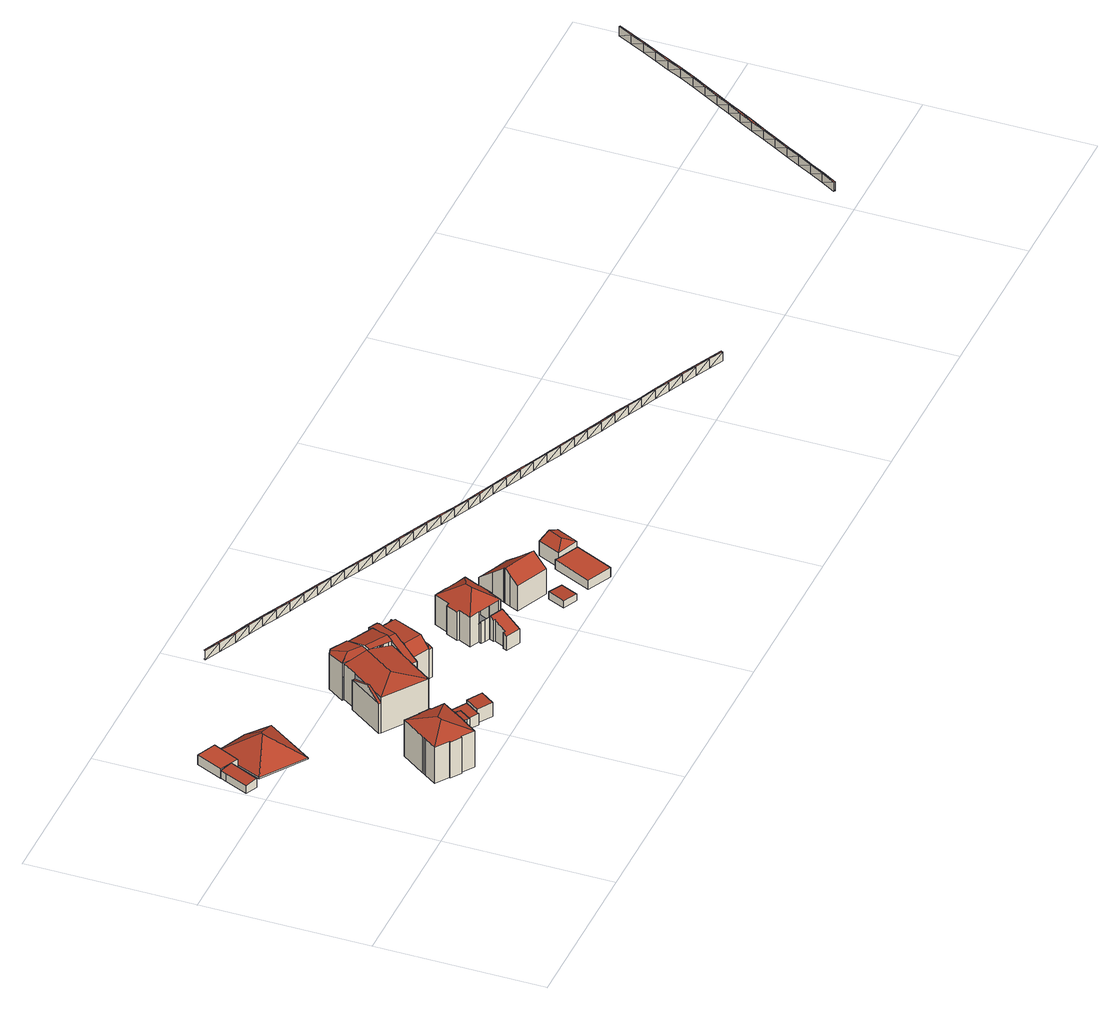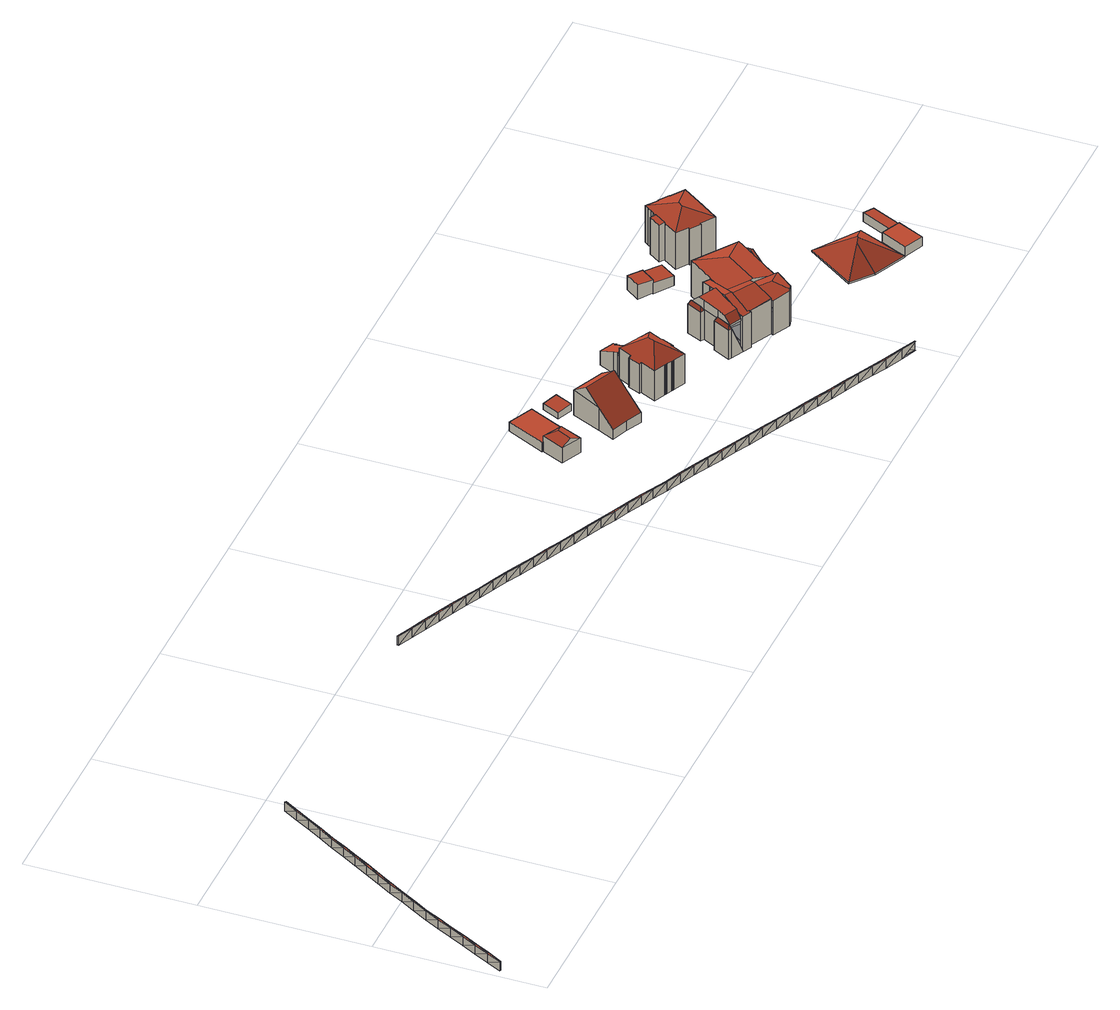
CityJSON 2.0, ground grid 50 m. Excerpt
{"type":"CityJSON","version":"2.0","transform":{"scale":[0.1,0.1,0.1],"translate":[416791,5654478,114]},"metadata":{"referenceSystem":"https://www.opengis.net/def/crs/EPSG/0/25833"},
"CityObjects":{
"building1":{"type":"Building","attributes":{"Gemeindeschluessel":14612000,"Dachneigung":83.28,"Dachorientierung":0,"MittlereTraufHoehe":117.7,"QualitaetDacherkennung":100,"ObjektHoehe":3.02,"BodenHoehe":114.96,"Geometrietyp2DReferenz":"3000","AbsoluteHoehe":117.98,"Dachflaeche":38.34,"measuredHeight":3.02,"function":"31001_9998","roofType":"2100","storeysAboveGround":1},"geometry":[{"type":"MultiSurface","lod":"2","boundaries":[[[0,1,2,3]],[[1,4,5,2]],[[4,6,7,5]],[[6,8,9,7]],[[8,0,3,9]],[[8,6,4,1,0]],[[3,2,5,7,9]]],"semantics":{"surfaces":[{"type":"WallSurface"},{"type":"RoofSurface"},{"type":"GroundSurface"}],"values":[0,0,0,0,0,1,2]}}]},
"building2":{"type":"Building","attributes":{"Gemeindeschluessel":14612000,"Dachneigung":90,"Dachorientierung":0,"MittlereTraufHoehe":117.88,"QualitaetDacherkennung":96,"ObjektHoehe":3.04,"BodenHoehe":114.83,"Geometrietyp2DReferenz":"3000","AbsoluteHoehe":117.88,"Dachflaeche":56.16,"measuredHeight":3.04,"function":"31001_9998","roofType":"1000","storeysAboveGround":1},"geometry":[{"type":"MultiSurface","lod":"2","boundaries":[[[10,11,12,13]],[[11,14,15,12]],[[14,16,17,15]],[[16,18,19,17]],[[18,10,13,19]],[[18,16,14,11,10]],[[13,12,15,17,19]]],"semantics":{"surfaces":[{"type":"WallSurface"},{"type":"RoofSurface"},{"type":"GroundSurface"}],"values":[0,0,0,0,0,1,2]}}]},
"building3":{"type":"Building","attributes":{"Gemeindeschluessel":14612000,"Geometrietyp2DReferenz":"3000","function":"31001_9998","roofType":"9999"},"children":["building3-1","building3-2"]},
"building3-1":{"type":"BuildingPart","attributes":{"Dachtyp_tdc":"tdcPolyFlatRoof","Dachneigung":7.02,"QualitaetDacherkennung":55,"Geometrietyp2DReferenz":"3000","measuredHeight":12.37,"roofType":"2100"},"parents":["building3"],"geometry":[{"type":"MultiSurface","lod":"2","boundaries":[[[20,21,22,23,24]],[[21,25,26,22]],[[25,27,28,26]],[[27,29,30,28]],[[29,31,32,33,30]],[[31,29,27,25,21,20]],[[23,22,26,28,30,33]]],"semantics":{"surfaces":[{"type":"WallSurface"},{"type":"RoofSurface"},{"type":"GroundSurface"}],"values":[0,0,0,0,0,1,2]}}]},
"building3-2":{"type":"BuildingPart","attributes":{"Dachtyp_tdc":"tdcHipRoof","Dachneigung":20.9,"QualitaetDacherkennung":75,"Geometrietyp2DReferenz":"3000","measuredHeight":14.45,"roofType":"3200"},"parents":["building3"],"geometry":[{"type":"MultiSurface","lod":"2","boundaries":[[[34,35,36,37]],[[35,38,39,36]],[[38,40,41,39]],[[40,42,43,41]],[[42,44,45,43]],[[44,46,47,45]],[[46,24,23,47]],[[32,48,49,33]],[[48,50,51,49]],[[50,52,53,51]],[[52,54,55,53]],[[54,56,57,55]],[[56,58,59,57]],[[58,60,61,59]],[[60,62,63,61]],[[62,64,65,63]],[[64,66,67,65]],[[66,68,69,67]],[[68,70,71,69]],[[70,34,37,71]],[[66,64,62,60,58,56,72]],[[46,44,42,40,38,35,73]],[[56,54,52,50,48,32,24,46,73,72]],[[35,34,70,68,66,72,73]],[[37,36,39,41,43,45,47,23,33,49,51,53,55,57,59,61,63,65,67,69,71]]],"semantics":{"surfaces":[{"type":"WallSurface"},{"type":"RoofSurface"},{"type":"GroundSurface"}],"values":[0,0,0,0,0,0,0,0,0,0,0,0,0,0,0,0,0,0,0,0,1,1,1,1,2]}}]},
"building4":{"type":"Building","attributes":{"Dachtyp_tdc":"tdcFreeFormRoof","Gemeindeschluessel":14612000,"Dachneigung":36.3,"QualitaetDacherkennung":7,"Geometrietyp2DReferenz":"3000","measuredHeight":6.72,"function":"31001_9998","roofType":"5000"},"geometry":[{"type":"Solid","lod":"2","boundaries":[[[[74,75,76,77]],[[75,78,79,76]],[[78,80,81,79]],[[80,82,83,81]],[[82,74,77,83]],[[84,85,82,80]],[[86,84,80,78]],[[86,78,75]],[[85,84,86,75,74]],[[85,74,82]],[[77,76,79,81,83]]]],"semantics":{"surfaces":[{"type":"WallSurface"},{"type":"RoofSurface"},{"type":"GroundSurface"}],"values":[[0,0,0,0,0,1,1,1,1,1,2]]}}]},
"building5":{"type":"Building","attributes":{"Dachtyp_tdc":"tdcPolyFlatRoof","Gemeindeschluessel":14612000,"Dachneigung":3.05,"QualitaetDacherkennung":72,"Geometrietyp2DReferenz":"3000","measuredHeight":3.71,"function":"31001_9998","roofType":"2100"},"geometry":[{"type":"Solid","lod":"2","boundaries":[[[[87,88,89,90]],[[88,91,92,89]],[[91,93,94,92]],[[93,95,96,94]],[[93,91,88,87,95]],[[96,90,89,92,94]],[[95,87,90,96]]]],"semantics":{"surfaces":[{"type":"WallSurface"},{"type":"RoofSurface"},{"type":"GroundSurface"}],"values":[[0,0,0,0,1,2,0]]}}]},
"building6":{"type":"Building","attributes":{"Dachtyp_tdc":"tdcPolyFlatRoof","Gemeindeschluessel":14612000,"Dachneigung":3.67,"QualitaetDacherkennung":62,"Geometrietyp2DReferenz":"3000","measuredHeight":4.78,"function":"31001_9998","roofType":"2100"},"geometry":[{"type":"Solid","lod":"2","boundaries":[[[[97,98,99,100]],[[98,101,102,99]],[[101,103,104,102]],[[103,97,100,104]],[[103,101,98,97]],[[100,99,102,104]]]],"semantics":{"surfaces":[{"type":"WallSurface"},{"type":"RoofSurface"},{"type":"GroundSurface"}],"values":[[0,0,0,0,1,2]]}}]},
"building7":{"type":"Building","attributes":{"Gemeindeschluessel":14612000,"Geometrietyp2DReferenz":"3000","function":"31001_9998","roofType":"9999"},"children":["building7-1","building7-2","building7-3","building7-4","building7-5","building7-6","building7-7","building7-8"]},
"building7-1":{"type":"BuildingPart","attributes":{"Dachtyp_tdc":"tdcFreeFormRoof","Dachneigung":66.94,"QualitaetDacherkennung":36,"Geometrietyp2DReferenz":"3000","measuredHeight":10.97,"roofType":"5000"},"parents":["building7"],"geometry":[{"type":"MultiSurface","lod":"2","boundaries":[[[105,106,107,108]],[[106,109,110,107]],[[109,111,112,110]],[[111,113,114,112]],[[115,105,108,116]],[[113,111,117]],[[111,109,118,117]],[[109,106,118]],[[106,105,115,119,113,117,118]],[[108,107,110,112,114,120,116]]],"semantics":{"surfaces":[{"type":"WallSurface"},{"type":"RoofSurface"},{"type":"GroundSurface"}],"values":[0,0,0,0,0,1,1,1,1,2]}}]},
"building7-2":{"type":"BuildingPart","attributes":{"Dachtyp_tdc":"tdcCutGableRoof","Dachneigung":2.66,"QualitaetDacherkennung":37,"Geometrietyp2DReferenz":"3000","measuredHeight":12.99,"roofType":"9999"},"parents":["building7"],"geometry":[{"type":"MultiSurface","lod":"2","boundaries":[[[121,122,123,124,114,113]],[[125,126,127,128,129]],[[130,131,132,133,134]],[[126,125,135,136,137]],[[138,139,133,132,140,141,142,136,135]],[[121,139,138,122]],[[122,138,135,125]],[[143,134,133,139,121]],[[144,130,134,143]],[[120,114,124,128,127,145,116]]],"semantics":{"surfaces":[{"type":"WallSurface"},{"type":"RoofSurface"},{"type":"GroundSurface"}],"values":[0,0,1,1,1,0,0,0,0,2]}}]},
"building7-3":{"type":"BuildingPart","attributes":{"Dachtyp_tdc":"tdcFreeFormRoof","Dachneigung":65.05,"QualitaetDacherkennung":40,"Geometrietyp2DReferenz":"3000","measuredHeight":10.87,"roofType":"5000"},"parents":["building7"],"geometry":[{"type":"MultiSurface","lod":"2","boundaries":[[[123,146,147,124]],[[146,148,149,147]],[[148,129,128,149]],[[150,129,148]],[[151,150,148,146]],[[151,146,123]],[[150,151,123,129]],[[124,147,149,128]]],"semantics":{"surfaces":[{"type":"WallSurface"},{"type":"RoofSurface"},{"type":"GroundSurface"}],"values":[0,0,0,1,1,1,1,2]}}]},
"building7-4":{"type":"BuildingPart","attributes":{"Dachtyp_tdc":"tdcGableRoof","Dachneigung":16.81,"QualitaetDacherkennung":66,"Geometrietyp2DReferenz":"3000","measuredHeight":13.6,"roofType":"3100"},"parents":["building7"],"geometry":[{"type":"MultiSurface","lod":"2","boundaries":[[[152,153,154,155,156]],[[157,153,158,159,160,161]],[[162,163,164,160,159]],[[152,158,153]],[[154,165,166,167,168,155]]],"semantics":{"surfaces":[{"type":"WallSurface"},{"type":"RoofSurface"},{"type":"GroundSurface"}],"values":[0,1,1,0,2]}}]},
"building7-5":{"type":"BuildingPart","attributes":{"Dachtyp_tdc":"tdcHipAndGableRoof","Dachneigung":12.7,"QualitaetDacherkennung":65,"Geometrietyp2DReferenz":"3000","measuredHeight":13.52,"roofType":"5000"},"parents":["building7"],"geometry":[{"type":"MultiSurface","lod":"2","boundaries":[[[169,170,171,172,173]],[[170,174,175,176,171]],[[177,178,179,180,181]],[[174,170,182]],[[170,169,183,184,163,185,182]],[[178,177,186,187,174,182,185,188]],[[172,171,176,180,179,168,167]]],"semantics":{"surfaces":[{"type":"WallSurface"},{"type":"RoofSurface"},{"type":"GroundSurface"}],"values":[0,0,0,1,1,1,2]}}]},
"building7-6":{"type":"BuildingPart","attributes":{"Dachtyp_tdc":"tdcGableRoof","Dachneigung":21.48,"QualitaetDacherkennung":9,"Geometrietyp2DReferenz":"3000","measuredHeight":12.58,"roofType":"3100"},"parents":["building7"],"geometry":[{"type":"MultiSurface","lod":"2","boundaries":[[[175,189,190,176]],[[189,191,192,190]],[[191,181,180,192]],[[191,189,193]],[[189,175,187,194,193]],[[181,191,193,194,186]],[[176,190,192,180]]],"semantics":{"surfaces":[{"type":"WallSurface"},{"type":"RoofSurface"},{"type":"GroundSurface"}],"values":[0,0,0,0,1,1,2]}}]},
"building7-7":{"type":"BuildingPart","attributes":{"Dachtyp_tdc":"tdcFreeFormRoof","Dachneigung":15.6,"QualitaetDacherkennung":31,"Geometrietyp2DReferenz":"3000","measuredHeight":12.9,"roofType":"5000"},"parents":["building7"],"geometry":[{"type":"MultiSurface","lod":"2","boundaries":[[[195,196,197,198]],[[196,199,200,197]],[[199,201,202,200]],[[203,204,196,195,205]],[[206,207,203,205]],[[207,152,201,199,204,203]],[[199,196,204]],[[195,188,206,205]],[[198,197,200,202,155,168,179]]],"semantics":{"surfaces":[{"type":"WallSurface"},{"type":"RoofSurface"},{"type":"GroundSurface"}],"values":[0,0,0,1,1,1,0,0,2]}}]},
"building7-8":{"type":"BuildingPart","attributes":{"Dachtyp_tdc":"tdcGableRoof","Dachneigung":13.06,"QualitaetDacherkennung":60,"Geometrietyp2DReferenz":"3000","measuredHeight":13.46,"roofType":"3100"},"parents":["building7"],"geometry":[{"type":"MultiSurface","lod":"2","boundaries":[[[208,209,210,154,153]],[[209,211,108,210]],[[211,212,130,144,116,108]],[[213,214,215,127,126]],[[214,173,172,215]],[[216,140,131,212,211,209,208,217,161,218]],[[218,219,183,173,214,213,137,142,216]],[[172,167,166,165,154,210,108,116,145,127,215]]],"semantics":{"surfaces":[{"type":"WallSurface"},{"type":"RoofSurface"},{"type":"GroundSurface"}],"values":[0,0,0,0,0,1,1,2]}}]},
"building8":{"type":"Building","attributes":{"Stand_DGM":"2016","Stand_Basis-DLM":"2024","Gemeindeschluessel":"14612000","ObjektHoehe":3,"Stand_Laserscan":"2016","BodenHoehe":0,"Stand_3D-Stadtmodell":"2025","Geometrietyp2DReferenz":2000,"AbsoluteHoehe":0,"measuredHeight":3,"function":"51009_1700","roofType":"9999"},"geometry":[{"type":"MultiSurface","lod":"2","boundaries":[[[220,221,222]],[[221,223,222]],[[220,224,221]],[[225,223,221]],[[224,226,227]],[[223,225,227]],[[224,227,228]],[[225,229,227]],[[224,230,221]],[[225,221,230]],[[224,228,230]],[[231,225,230]],[[228,227,229]],[[225,231,229]],[[232,231,230]],[[229,233,228]],[[228,232,230]],[[231,234,229]],[[235,234,231]],[[228,233,232]],[[235,231,232]],[[233,229,234]],[[233,236,232]],[[236,235,232]],[[233,234,237]],[[235,238,234]],[[233,237,236]],[[239,235,236]],[[237,234,238]],[[235,239,238]],[[237,240,236]],[[240,239,236]],[[237,238,241]],[[239,242,238]],[[237,241,240]],[[243,239,240]],[[241,238,242]],[[239,243,242]],[[241,244,240]],[[244,243,240]],[[241,242,245]],[[243,246,242]],[[241,245,244]],[[247,243,244]],[[245,242,246]],[[243,247,246]],[[245,248,244]],[[248,247,244]],[[245,246,249]],[[247,250,246]],[[245,249,248]],[[251,247,248]],[[249,246,250]],[[247,251,250]],[[249,252,248]],[[252,251,248]],[[249,250,253]],[[251,254,250]],[[249,253,252]],[[253,250,254]],[[255,251,252]],[[251,255,254]],[[253,256,252]],[[256,255,252]],[[253,254,257]],[[255,258,254]],[[253,257,256]],[[259,255,256]],[[257,254,258]],[[255,259,258]],[[257,260,256]],[[260,259,256]],[[257,258,261]],[[259,262,258]],[[257,261,260]],[[263,259,260]],[[261,258,262]],[[259,263,262]],[[261,264,260]],[[264,263,260]],[[261,262,265]],[[263,266,262]],[[261,265,264]],[[267,263,264]],[[265,262,266]],[[263,267,266]],[[265,268,264]],[[268,267,264]],[[265,266,269]],[[267,270,266]],[[265,269,268]],[[271,267,268]],[[269,266,270]],[[267,271,270]],[[269,272,268]],[[272,271,268]],[[269,270,273]],[[271,274,270]],[[269,273,272]],[[275,271,272]],[[273,270,274]],[[271,275,274]],[[273,276,272]],[[276,275,272]],[[273,274,277]],[[275,278,274]],[[273,277,276]],[[279,275,276]],[[277,274,278]],[[275,279,278]],[[277,280,276]],[[280,279,276]],[[277,278,281]],[[279,282,278]],[[277,281,280]],[[283,279,280]],[[281,278,282]],[[279,283,282]],[[281,284,280]],[[284,283,280]],[[281,282,285]],[[283,286,282]],[[281,285,284]],[[287,283,284]],[[285,282,286]],[[283,287,286]],[[285,288,284]],[[288,287,284]],[[285,286,289]],[[287,290,286]],[[285,289,288]],[[291,287,288]],[[289,286,290]],[[287,291,290]],[[289,292,288]],[[292,291,288]],[[289,290,293]],[[291,294,290]],[[289,293,292]],[[295,291,292]],[[293,290,294]],[[291,295,294]],[[293,296,292]],[[296,295,292]],[[293,294,297]],[[295,298,294]],[[293,297,296]],[[299,295,296]],[[297,294,298]],[[295,299,298]],[[297,300,296]],[[300,299,296]],[[297,298,301]],[[299,302,298]],[[297,301,300]],[[301,298,302]],[[303,299,300]],[[299,303,302]],[[304,303,300]],[[301,302,305]],[[301,304,300]],[[303,306,302]],[[303,307,306]],[[301,305,304]],[[307,303,304]],[[305,302,306]],[[305,308,304]],[[305,306,309]],[[308,307,304]],[[307,310,306]],[[305,309,308]],[[311,307,308]],[[309,306,310]],[[307,311,310]],[[309,312,308]],[[312,311,308]],[[309,310,313]],[[311,314,310]],[[309,313,312]],[[315,311,312]],[[313,310,314]],[[311,315,314]],[[313,316,312]],[[316,315,312]],[[313,314,317]],[[315,318,314]],[[313,317,316]],[[319,315,316]],[[317,314,318]],[[315,319,318]],[[317,320,316]],[[320,319,316]],[[317,318,321]],[[319,322,318]],[[317,321,320]],[[323,319,320]],[[321,318,322]],[[319,323,322]],[[321,324,320]],[[324,323,320]],[[321,322,325]],[[323,326,322]],[[321,325,324]],[[327,323,324]],[[325,322,326]],[[323,327,326]],[[325,328,324]],[[328,327,324]],[[325,326,329]],[[327,330,326]],[[325,329,328]],[[331,327,328]],[[329,326,330]],[[327,331,330]],[[329,332,328]],[[332,331,328]],[[329,330,333]],[[331,334,330]],[[329,333,332]],[[335,331,332]],[[333,330,334]],[[331,335,334]],[[333,336,332]],[[336,335,332]],[[333,334,337]],[[335,338,334]],[[333,337,336]],[[339,335,336]],[[337,334,338]],[[335,339,338]],[[337,340,336]],[[340,339,336]],[[337,338,341]],[[339,342,338]],[[337,341,340]],[[341,338,342]],[[343,339,340]],[[339,343,342]],[[341,344,340]],[[341,342,345]],[[344,343,340]],[[343,346,342]],[[341,345,344]],[[347,343,344]],[[345,342,346]],[[343,347,346]],[[345,348,344]],[[348,347,344]],[[345,346,349]],[[347,350,346]],[[345,349,348]],[[351,347,348]],[[349,346,350]],[[347,351,350]],[[349,352,348]],[[352,351,348]],[[349,350,353]],[[351,354,350]],[[349,353,352]],[[353,350,354]],[[355,351,352]],[[351,355,354]],[[353,356,352]],[[356,355,352]],[[353,354,357]],[[355,358,354]],[[353,357,356]],[[359,355,356]],[[357,354,358]],[[355,359,358]],[[357,360,356]],[[360,359,356]],[[357,358,361]],[[359,362,358]],[[357,361,360]],[[363,359,360]],[[361,358,362]],[[359,363,362]],[[361,364,360]],[[364,363,360]],[[361,362,365]],[[363,366,362]],[[361,365,364]],[[365,362,366]],[[367,363,364]],[[363,367,366]],[[365,368,364]],[[368,367,364]],[[365,366,369]],[[367,370,366]],[[365,369,368]],[[371,367,368]],[[369,366,370]],[[367,371,370]],[[369,372,368]],[[372,371,368]],[[369,370,373]],[[371,374,370]],[[369,373,372]],[[373,370,374]],[[375,371,372]],[[371,375,374]],[[376,377,378]],[[379,376,380]],[[381,378,382]],[[381,379,380]],[[376,383,377]],[[383,376,379]],[[382,378,377]],[[381,382,379]],[[383,384,377]],[[385,383,379]],[[382,377,386]],[[382,385,379]],[[383,387,384]],[[387,383,385]],[[386,377,384]],[[382,386,385]],[[387,388,384]],[[389,387,385]],[[386,384,390]],[[386,389,385]],[[387,391,388]],[[390,384,388]],[[391,387,389]],[[386,390,389]],[[391,392,388]],[[393,391,389]],[[390,388,394]],[[390,393,389]],[[391,395,392]],[[394,388,392]],[[395,391,393]],[[390,394,393]],[[395,396,392]],[[397,395,393]],[[394,392,398]],[[394,397,393]],[[395,399,396]],[[399,395,397]],[[398,392,396]],[[394,398,397]],[[399,400,396]],[[401,399,397]],[[398,396,402]],[[398,401,397]],[[399,403,400]],[[403,399,401]],[[402,396,400]],[[398,402,401]],[[403,404,400]],[[402,400,405]],[[406,403,401]],[[402,406,401]],[[403,407,404]],[[407,403,406]],[[405,400,404]],[[402,405,406]],[[407,408,404]],[[409,407,406]],[[405,404,410]],[[405,409,406]],[[407,411,408]],[[411,407,409]],[[410,404,408]],[[405,410,409]],[[411,412,408]],[[413,411,409]],[[410,408,414]],[[410,413,409]],[[411,415,412]],[[415,411,413]],[[414,408,412]],[[410,414,413]],[[415,416,412]],[[417,415,413]],[[414,412,418]],[[414,417,413]],[[415,419,416]],[[419,415,417]],[[418,412,416]],[[414,418,417]],[[419,420,416]],[[421,419,417]],[[418,416,422]],[[418,421,417]],[[419,423,420]],[[423,419,421]],[[422,416,420]],[[418,422,421]],[[422,420,424]],[[423,425,420]],[[422,426,421]],[[423,421,426]],[[423,427,425]],[[427,423,426]],[[424,420,425]],[[422,424,426]],[[427,428,425]],[[429,427,426]],[[425,430,424]],[[424,429,426]],[[427,431,428]],[[431,427,429]],[[430,425,428]],[[424,430,429]],[[431,432,428]],[[433,431,429]],[[430,428,434]],[[430,433,429]],[[431,435,432]],[[435,431,433]],[[434,428,432]],[[430,434,433]],[[435,436,432]],[[437,435,433]],[[434,432,438]],[[434,437,433]],[[435,439,436]],[[439,435,437]],[[438,432,436]],[[434,438,437]],[[439,440,436]],[[441,439,437]],[[438,436,442]],[[438,441,437]],[[439,443,440]],[[443,439,441]],[[442,436,440]],[[438,442,441]],[[443,444,440]],[[442,440,445]],[[446,443,441]],[[442,446,441]],[[443,447,444]],[[447,443,446]],[[445,440,444]],[[442,445,446]],[[447,448,444]],[[449,447,446]],[[445,444,450]],[[445,449,446]],[[447,451,448]],[[450,444,448]],[[451,447,449]],[[445,450,449]]],"semantics":{"surfaces":[{"type":"WallSurface"},{"type":"RoofSurface"},{"type":"GroundSurface"}],"values":[0,1,0,1,2,0,2,0,0,1,0,1,2,0,1,2,0,0,0,0,1,2,0,1,2,0,0,1,2,0,0,1,2,0,0,1,2,0,0,1,2,0,0,1,2,0,0,1,2,0,0,1,2,0,0,1,2,0,0,2,1,0,0,1,2,0,0,1,2,0,0,1,2,0,0,1,2,0,0,1,2,0,0,1,2,0,0,1,2,0,0,1,2,0,0,1,2,0,0,1,2,0,0,1,2,0,0,1,2,0,0,1,2,0,0,1,2,0,0,1,2,0,0,1,2,0,0,1,2,0,0,1,2,0,0,1,2,0,0,1,2,0,0,1,2,0,0,1,2,0,0,1,2,0,0,2,1,0,1,2,0,0,0,0,1,2,0,2,1,0,0,1,2,0,0,1,2,0,0,1,2,0,0,1,2,0,0,1,2,0,0,1,2,0,0,1,2,0,0,1,2,0,0,1,2,0,0,1,2,0,0,1,2,0,0,1,2,0,0,1,2,0,0,1,2,0,0,1,2,0,0,1,2,0,0,2,1,0,0,2,1,0,0,1,2,0,0,1,2,0,0,1,2,0,0,1,2,0,0,2,1,0,0,1,2,0,0,1,2,0,0,1,2,0,0,1,2,0,0,1,2,0,0,2,1,0,0,1,2,0,0,1,2,0,0,1,2,0,0,2,1,0,0,1,2,0,0,1,2,0,0,1,2,0,0,1,2,0,0,1,2,0,0,2,1,0,0,1,2,0,0,2,1,0,0,1,2,0,0,1,2,0,0,1,2,0,0,1,2,0,0,2,1,0,0,1,2,0,0,1,2,0,0,1,2,0,0,1,2,0,0,1,2,0,0,1,2,0,0,1,2,0,0,1,2,0,0,1,2,0,2,0,0,1,0,1,2,0,0,1,2,0,0,1,2,0,0,1,2,0,0,1,2,0,0,1,2,0,0,1,2,0,0,1,2,0,0,1,2,0,0,2,1,0,0,1,2,0,0,1,2,0,0,2,1,0]}}]},
"building9":{"type":"Building","attributes":{"Gemeindeschluessel":14612000,"Geometrietyp2DReferenz":"3000","function":"31001_9998","roofType":"9999"},"children":["building9-1","building9-2"]},
"building9-1":{"type":"BuildingPart","attributes":{"Dachtyp_tdc":"tdcHipRoof","Dachneigung":35.14,"QualitaetDacherkennung":52,"Geometrietyp2DReferenz":"3000","measuredHeight":13.78,"roofType":"3200"},"parents":["building9"],"geometry":[{"type":"MultiSurface","lod":"2","boundaries":[[[452,453,454,455]],[[453,456,457,454]],[[456,458,459,457]],[[458,460,461,462,459]],[[463,464,465]],[[463,466,467,464]],[[466,468,469,467]],[[468,470,471,469]],[[470,472,473,471]],[[472,474,475,473]],[[474,476,477,475]],[[476,478,479,477]],[[478,480,481,479]],[[480,482,483,481]],[[482,484,485,483]],[[484,486,487,485]],[[486,488,489,487]],[[488,490,491,489]],[[490,492,493,491]],[[492,494,495,493]],[[494,496,497,495]],[[496,498,499,497]],[[498,452,455,499]],[[494,492,490,488,486,484,482,480,478,476,500]],[[466,463,460,458,456,501]],[[476,474,472,470,468,466,501,500]],[[456,453,452,498,496,494,500,501]],[[455,454,457,459,462,464,467,469,471,473,475,477,479,481,483,485,487,489,491,493,495,497,499]]],"semantics":{"surfaces":[{"type":"WallSurface"},{"type":"RoofSurface"},{"type":"GroundSurface"}],"values":[0,0,0,0,0,0,0,0,0,0,0,0,0,0,0,0,0,0,0,0,0,0,0,1,1,1,1,2]}}]},
"building9-2":{"type":"BuildingPart","attributes":{"Dachtyp_tdc":"tdcGableRoof","Dachneigung":24.45,"QualitaetDacherkennung":6,"Geometrietyp2DReferenz":"3000","measuredHeight":7.75,"roofType":"3100"},"parents":["building9"],"geometry":[{"type":"MultiSurface","lod":"2","boundaries":[[[502,503,504,505]],[[503,506,507,504]],[[506,508,509,507]],[[508,510,511,509]],[[510,512,513,511]],[[512,514,515,513]],[[514,516,517,515]],[[516,518,519,517]],[[518,520,521,519]],[[520,465,464,521]],[[461,522,523,462]],[[522,524,525,523]],[[524,526,527,525]],[[526,502,505,527]],[[522,461,465,520,518,516,514]],[[514,512,510,508,506,503,502,526,524,522]],[[505,504,507,509,511,513,515,517,519,521,464,462,523,525,527]]],"semantics":{"surfaces":[{"type":"WallSurface"},{"type":"RoofSurface"},{"type":"GroundSurface"}],"values":[0,0,0,0,0,0,0,0,0,0,0,0,0,0,1,1,2]}}]},
"building10":{"type":"Building","attributes":{"Dachtyp_tdc":"tdcPolyFlatRoof","Gemeindeschluessel":14612000,"Dachneigung":3.86,"QualitaetDacherkennung":83,"Geometrietyp2DReferenz":"3000","measuredHeight":2.36,"function":"31001_9998","roofType":"2100"},"geometry":[{"type":"Solid","lod":"2","boundaries":[[[[528,529,530,531]],[[529,532,533,530]],[[532,534,535,533]],[[534,528,531,535]],[[534,532,529,528]],[[531,530,533,535]]]],"semantics":{"surfaces":[{"type":"WallSurface"},{"type":"RoofSurface"},{"type":"GroundSurface"}],"values":[[0,0,0,0,1,2]]}}]},
"building11":{"type":"Building","attributes":{"Dachtyp_tdc":"tdcFreeFormRoof","Gemeindeschluessel":14612000,"Dachneigung":40.43,"QualitaetDacherkennung":38,"Geometrietyp2DReferenz":"3000","measuredHeight":11.81,"function":"31001_9998","roofType":"5000"},"geometry":[{"type":"Solid","lod":"2","boundaries":[[[[536,537,538,539]],[[537,540,541,538]],[[540,542,543,541]],[[542,544,545,543]],[[544,546,547,545]],[[546,548,549,547]],[[548,550,551,549]],[[550,552,553,551]],[[552,554,555,553]],[[554,556,557,555]],[[556,536,539,557]],[[556,554,552,550,548,546,544,542,558,559]],[[536,559,558,540,537]],[[536,556,559]],[[542,540,558]],[[539,538,541,543,545,547,549,551,553,555,557]]]],"semantics":{"surfaces":[{"type":"WallSurface"},{"type":"RoofSurface"},{"type":"GroundSurface"}],"values":[[0,0,0,0,0,0,0,0,0,0,0,1,1,0,0,2]]}}]},
"building12":{"type":"Building","attributes":{"Dachtyp_tdc":"tdcPolyFlatRoof","Gemeindeschluessel":14612000,"Dachneigung":0,"QualitaetDacherkennung":75,"Geometrietyp2DReferenz":"3000","measuredHeight":3.14,"function":"31001_2000","roofType":"1000"},"geometry":[{"type":"Solid","lod":"2","boundaries":[[[[560,561,562,563]],[[561,564,565,562]],[[564,566,567,565]],[[566,568,569,567]],[[566,564,561,560,570,568]],[[569,571,563,562,565,567]],[[568,570,571,569]],[[570,560,563,571]]]],"semantics":{"surfaces":[{"type":"WallSurface"},{"type":"RoofSurface"},{"type":"GroundSurface"}],"values":[[0,0,0,0,1,2,0,0]]}}]},
"building13":{"type":"Building","attributes":{"Dachtyp_tdc":"tdcHipAndGableRoof","Gemeindeschluessel":14612000,"Dachneigung":26.39,"QualitaetDacherkennung":55,"Geometrietyp2DReferenz":"3000","measuredHeight":6.61,"function":"31001_2000","roofType":"5000"},"geometry":[{"type":"Solid","lod":"2","boundaries":[[[[572,573,562,574]],[[573,575,563,562]],[[575,576,577,563]],[[576,572,574,577]],[[575,573,578]],[[572,576,579]],[[573,572,579,578]],[[576,575,578,579]],[[574,562,563,577]]]],"semantics":{"surfaces":[{"type":"WallSurface"},{"type":"RoofSurface"},{"type":"GroundSurface"}],"values":[[0,0,0,0,1,0,1,1,2]]}}]}
},
"vertices":[
[5,559,35],[36,628,35],[36,628,10],[5,559,10],[45,647,35],[45,647,10],[80,631,40],[80,631,10],[40,543,40],[40,543,10],
[81,728,39],[139,702,39],[139,702,8],[81,728,8],[102,621,39],[102,621,8],[80,631,39],[80,631,8],[45,647,39],[45,647,8],
[390,113,134],[404,103,132],[404,103,10],[390,113,10],[390,113,131],[380,68,132],[380,68,10],[373,72,133],[373,72,10],[369,76,133],[369,76,10],[365,78,134],[365,78,131],[365,78,10],
[263,157,130],[313,229,130],[313,229,10],[263,157,10],[354,201,130],[354,201,10],[356,204,129],[356,204,10],[387,183,129],[387,183,10],[384,180,130],[384,180,10],[419,156,131],[419,156,10],[362,74,131],[362,74,10],[358,68,131],[358,68,10],[352,60,131],[352,60,10],[345,49,131],[345,49,10],[336,36,131],[336,36,10],[300,61,130],[300,61,10],[298,58,129],[298,58,10],[267,79,129],[267,79,10],[269,82,130],[269,82,10],[230,109,130],[230,109,10],[254,144,130],[254,144,10],[258,150,130],[258,150,10],[320,126,155],[330,140,155],
[308,606,12],[210,463,12],[210,463,8],[308,606,8],[81,551,12],[81,551,8],[144,702,12],[144,702,8],[245,657,12],[245,657,8],[190,587,75],[205,591,68],[187,583,75],
[457,131,45],[490,179,45],[490,179,12],[457,131,12],[544,141,49],[544,141,12],[515,99,49],[515,99,12],[512,94,49],[512,94,12],
[555,71,62],[515,99,59],[515,99,15],[555,71,15],[544,141,59],[544,141,15],[585,113,62],[585,113,15],
[692,454,14],[727,437,105],[727,437,9],[692,454,9],[737,432,105],[737,432,9],[712,381,105],[712,381,9],[702,387,105],[702,387,9],[689,448,14],[689,448,9],[710,389,119],[729,429,119],[723,431,105],[723,431,9],
[702,387,108],[678,339,108],[678,339,105],[678,339,9],[656,293,108],[598,322,108],[598,322,9],[656,293,9],[656,293,105],[689,448,114],[679,434,131],[676,431,134],[714,412,134],[723,431,114],[670,322,139],[616,348,139],[612,341,132],[678,339,138],[702,387,136],[666,417,135],[643,384,137],[628,364,138],[723,431,108],[689,448,108],[643,384,9],
[689,333,105],[689,333,9],[667,288,105],[667,288,9],[664,296,118],[681,331,118],
[590,496,124],[662,461,124],[662,461,9],[590,496,9],[590,496,123],[667,458,124],[590,496,126],[563,438,145],[627,401,145],[645,427,136],[555,422,142],[557,421,142],[613,381,141],[667,458,9],[623,396,9],[613,381,9],[555,422,9],
[562,309,126],[511,237,126],[511,237,9],[562,309,9],[562,309,119],[387,324,127],[387,324,108],[387,324,9],[462,429,127],[490,469,127],[490,469,9],[462,429,9],[462,429,107],[482,334,144],[580,334,126],[613,381,126],[548,427,144],[432,387,127],[411,357,127],[507,456,132],
[382,328,108],[382,328,9],[456,433,107],[456,433,9],[415,375,135],[420,371,135],
[483,473,132],[518,523,125],[518,523,9],[483,473,9],[540,529,125],[540,529,9],[593,503,122],[593,503,9],[531,475,138],[533,527,126],[484,473,132],[555,422,132],[568,449,138],
[662,461,127],[665,468,126],[665,468,9],[692,454,125],[689,448,127],[598,322,126],[580,297,119],[580,297,9],[643,384,144],[667,458,127],[623,396,144],[613,381,140],
[517,877,9],[563,856,39],[517,877,39],[519,881,39],[563,856,9],[565,861,39],[519,881,9],[565,861,9],[618,831,8],[620,836,8],[618,831,38],[620,836,38],[663,810,40],[663,810,10],[665,815,10],[665,815,40],[708,789,41],[708,789,11],[710,793,11],[710,793,41],[753,767,40],[753,767,10],[755,772,10],[755,772,40],[798,746,40],[798,746,10],[801,751,10],[801,751,40],[844,725,41],[844,725,11],[846,729,11],[846,729,41],[889,703,41],[889,703,11],[891,708,11],[891,708,41],[934,682,41],[934,682,11],[936,686,11],[936,686,41],[979,661,42],[979,661,12],[981,665,12],[981,665,42],[1024,639,42],[1024,639,12],[1027,644,12],[1027,644,42],[1070,618,42],[1070,618,12],[1072,622,12],[1072,622,42],[1115,596,43],[1115,596,13],[1117,601,13],[1117,601,43],[1160,575,43],[1160,575,13],[1162,580,13],[1162,580,43],[1205,554,44],[1205,554,14],[1207,558,14],[1207,558,44],[1250,532,44],[1250,532,14],[1253,537,14],[1253,537,44],[1296,511,44],[1296,511,14],[1298,516,14],[1298,516,44],[1341,490,42],[1341,490,12],[1343,494,12],[1343,494,42],[1386,468,43],[1386,468,13],[1388,473,13],[1388,473,43],[1424,450,44],[1424,450,14],[1426,455,14],[1426,455,44],[1470,430,45],[1470,430,15],[1472,434,15],[1472,434,45],[1515,409,45],[1515,409,15],[1517,414,15],[1517,414,45],[1561,388,45],[1561,388,15],[1563,393,15],[1563,393,45],[1606,368,45],[1606,368,15],[1608,372,15],[1608,372,45],[1652,347,45],[1652,347,15],[1654,351,15],[1654,351,45],[1697,326,45],[1697,326,15],[1699,331,15],[1699,331,45],[1743,305,46],[1743,305,16],[1745,310,16],[1745,310,46],[1788,285,46],[1788,285,16],[1790,289,16],[1790,289,46],[1834,264,46],[1834,264,16],[1836,268,16],[1836,268,46],[1879,243,48],[1879,243,18],[1881,248,18],[1881,248,48],[1925,222,48],[1925,222,18],[1927,227,18],[1927,227,48],[1970,202,47],[1970,202,17],[1972,206,17],[1972,206,47],[2016,181,49],[2016,181,19],[2018,185,19],[2018,185,49],[2061,160,49],[2061,160,19],[2063,165,19],[2063,165,49],[2107,139,49],[2107,139,19],[2109,144,19],[2109,144,49],[2152,119,48],[2152,119,18],[2154,123,18],[2154,123,48],[2198,98,47],[2198,98,17],[2200,103,17],[2200,103,47],[2243,77,46],[2243,77,16],[2245,82,16],[2245,82,46],[3041,73,52],[3066,116,22],[3041,73,22],[3070,114,52],[3045,70,52],[3045,70,22],[3070,114,22],[3066,116,52],[3091,159,21],[3095,157,51],[3095,157,21],[3091,159,51],[3116,203,21],[3120,200,51],[3120,200,21],[3116,203,51],[3141,246,19],[3145,243,49],[3145,243,19],[3141,246,49],[3166,289,19],[3170,287,49],[3170,287,19],[3166,289,49],[3191,332,18],[3196,330,48],[3196,330,18],[3191,332,48],[3216,376,18],[3221,373,18],[3221,373,48],[3216,376,48],[3241,419,17],[3246,416,47],[3246,416,17],[3241,419,47],[3267,462,16],[3271,460,46],[3271,460,16],[3267,462,46],[3292,505,16],[3296,503,46],[3296,503,16],[3292,505,46],[3317,549,16],[3321,546,46],[3321,546,16],[3317,549,46],[3348,592,15],[3343,594,15],[3348,592,45],[3343,594,45],[3366,638,16],[3371,636,46],[3371,636,16],[3366,638,46],[3389,683,15],[3394,680,45],[3394,680,15],[3389,683,45],[3412,727,16],[3417,725,46],[3417,725,16],[3412,727,46],[3436,771,16],[3440,769,46],[3440,769,16],[3436,771,46],[3459,816,16],[3463,813,16],[3463,813,46],[3459,816,46],[3482,860,15],[3486,858,45],[3486,858,15],[3482,860,45],
[950,231,108],[944,234,113],[944,234,12],[950,231,12],[925,194,113],[925,194,12],[921,197,113],[921,197,12],[921,196,113],[921,196,71],[921,196,12],[853,228,111],[853,228,12],[853,228,71],[825,241,110],[825,241,12],[843,280,110],[843,280,12],[838,283,106],[838,283,12],[854,320,106],[854,320,12],[860,317,110],[860,317,12],[882,364,110],[882,364,12],[918,348,111],[918,348,12],[920,347,111],[920,347,12],[923,345,111],[923,345,12],[926,344,111],[926,344,12],[940,337,111],[940,337,12],[942,336,111],[942,336,12],[946,334,111],[946,334,12],[948,333,111],[948,333,12],[983,318,112],[983,318,12],[962,271,112],[962,271,12],[967,269,108],[967,269,12],[908,287,150],[899,266,150],
[845,145,59],[851,157,65],[851,157,12],[845,145,12],[856,154,65],[856,154,12],[871,186,81],[871,186,12],[873,189,83],[873,189,12],[869,191,83],[869,191,12],[875,204,89],[875,204,12],[876,206,85],[876,206,12],[861,213,86],[861,213,12],[849,219,85],[849,219,12],[916,185,89],[916,185,12],[910,172,83],[910,172,12],[888,125,59],[888,125,12],
[1102,126,33],[1147,106,29],[1147,106,9],[1102,126,9],[1124,54,29],[1124,54,9],[1079,74,33],[1079,74,9],
[1118,139,94],[1021,182,94],[1021,182,10],[1118,139,10],[1033,208,114],[1033,208,10],[1041,226,127],[1041,226,10],[1043,230,124],[1043,230,10],[1044,232,122],[1044,232,10],[1061,270,86],[1061,270,10],[1082,318,42],[1082,318,10],[1131,295,42],[1131,295,10],[1179,276,41],[1179,276,10],[1157,228,85],[1157,228,10],[1041,225,128],[1137,183,128],
[1238,151,43],[1300,123,43],[1300,123,12],[1238,151,12],[1302,122,43],[1302,122,12],[1249,7,43],[1249,7,12],[1175,41,43],[1175,41,12],[1228,156,43],[1228,156,12],
[1330,189,63],[1300,123,63],[1330,189,12],[1238,151,60],[1268,218,60],[1268,218,12],[1281,159,78],[1301,203,78]
]}
